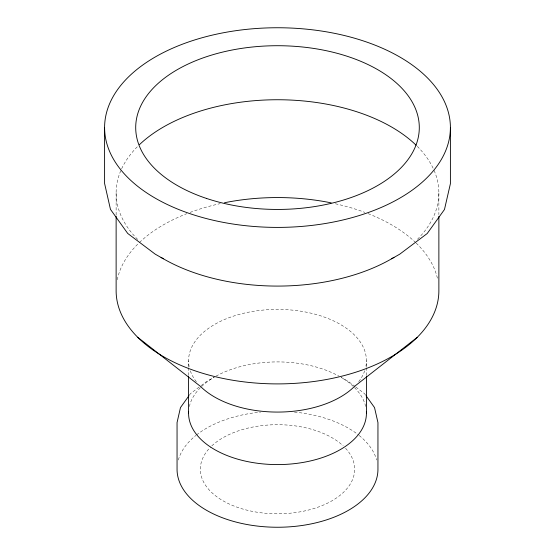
<?xml version="1.0" encoding="UTF-8"?>
<svg xmlns="http://www.w3.org/2000/svg" width="555" height="555" viewBox="0 0 555 555"><rect width="100%" height="100%" fill="white"/><g stroke="black" fill="none" stroke-linecap="round" stroke-linejoin="round"><path stroke-width="0.42" stroke-dasharray="2.77 2.08" d="M188.582 375.374L188.582 367.625M188.582 366.765L188.582 360.736M366.418 375.374L366.418 367.625M366.418 366.765L366.418 360.736M189.505 394.987L190.504 393.585L200.487 386.079M201.146 385.579L206.467 381.576L213.883 377.372M355.179 386.578L348.533 381.576L341.117 377.372A88.918 51.337 0 0 1 353.382 386.488M355.845 387.085L364.496 393.585L365.495 394.987M438.873 193.001L438.873 214.646M116.127 192.828L116.127 215.333M364.704 370.768A88.918 51.337 0 0 1 358.62 381.764M196.38 381.764A88.918 51.337 0 0 1 190.296 370.768M189.158 366.598A88.918 51.337 0 0 1 277.5 309.399A88.918 51.337 0 0 1 365.842 366.598M117.251 279.748A161.373 93.171 0 0 1 138.923 242.986M139.513 242.424A161.373 93.171 0 0 1 186.813 213.668M190.088 212.412A161.373 93.171 0 0 1 220.259 203.623M335.373 203.761A161.373 93.171 0 0 1 364.808 212.378M368.09 213.633A161.373 93.171 0 0 1 415.612 242.542M416.181 243.09A161.373 93.171 0 0 1 437.784 279.914M434.128 170.489A161.373 93.171 0 0 1 417.214 239.538M137.709 239.462A161.373 93.171 0 0 1 121.288 169.532M121.656 168.727A161.373 93.171 0 0 1 137.786 146.291M417.291 146.367A161.373 93.171 0 0 1 433.413 168.873M345.543 448.246A77.166 44.553 0 0 1 276.244 513.798A77.166 44.553 0 0 1 210.678 446.983M211.816 445.873A77.166 44.553 0 0 1 343.184 445.873M189.338 406.551A88.918 51.337 0 0 1 200.494 387.584M201.618 386.488A88.918 51.337 0 0 1 214.625 376.949M215.999 376.172A88.918 51.337 0 0 1 339.001 376.172M354.506 387.584A88.918 51.337 0 0 1 365.662 406.551M178.335 460.005A100.448 57.997 0 0 1 195.839 435.481M196.484 434.967A100.448 57.997 0 0 1 260.593 412.087M294.407 412.087A100.448 57.997 0 0 1 358.516 434.967M359.161 435.481A100.448 57.997 0 0 1 376.665 460.005"/><path stroke-width="0.83" d="M188.582 413.253L188.582 376.235M366.418 413.253L366.418 376.235M188.998 395.687L180.472 407.578L177.052 422.584L177.052 469.252A100.448 57.997 0 0 0 277.5 527.25A100.448 57.997 0 0 0 377.948 469.252L377.948 422.584L374.528 407.578L366.002 395.687M417.214 337.357L354.506 386.405A88.918 51.337 0 0 1 200.494 386.405L137.709 337.28M391.608 258.796L399.76 254.169L427.197 233.53L444.479 209.492L450.403 183.67L450.403 127.671A172.903 99.824 0 0 0 191.191 41.077A172.903 99.824 0 0 0 190.906 213.98A172.903 99.824 0 0 0 450.403 127.671M163.392 258.796L155.233 254.169L127.719 233.454L110.452 209.339L104.597 183.483L104.597 127.483M438.873 216.374L438.873 290.82A161.373 93.171 0 0 1 277.347 383.9A161.373 93.171 0 0 1 116.127 290.647L116.127 216.2M224.498 202.735A161.373 93.171 0 0 1 331.134 202.859M393.981 257.395A161.373 93.171 0 0 1 161.075 257.43M139.513 144.605A161.373 93.171 0 0 1 416.181 145.271M366.376 411.581A88.918 51.337 0 0 1 277.5 464.59A88.918 51.337 0 0 1 188.624 411.588M206.536 198.447A141.796 81.862 0 0 0 419.296 127.622A141.796 81.862 0 0 0 206.668 56.659A141.796 81.862 0 0 0 206.536 198.447"/></g></svg>
